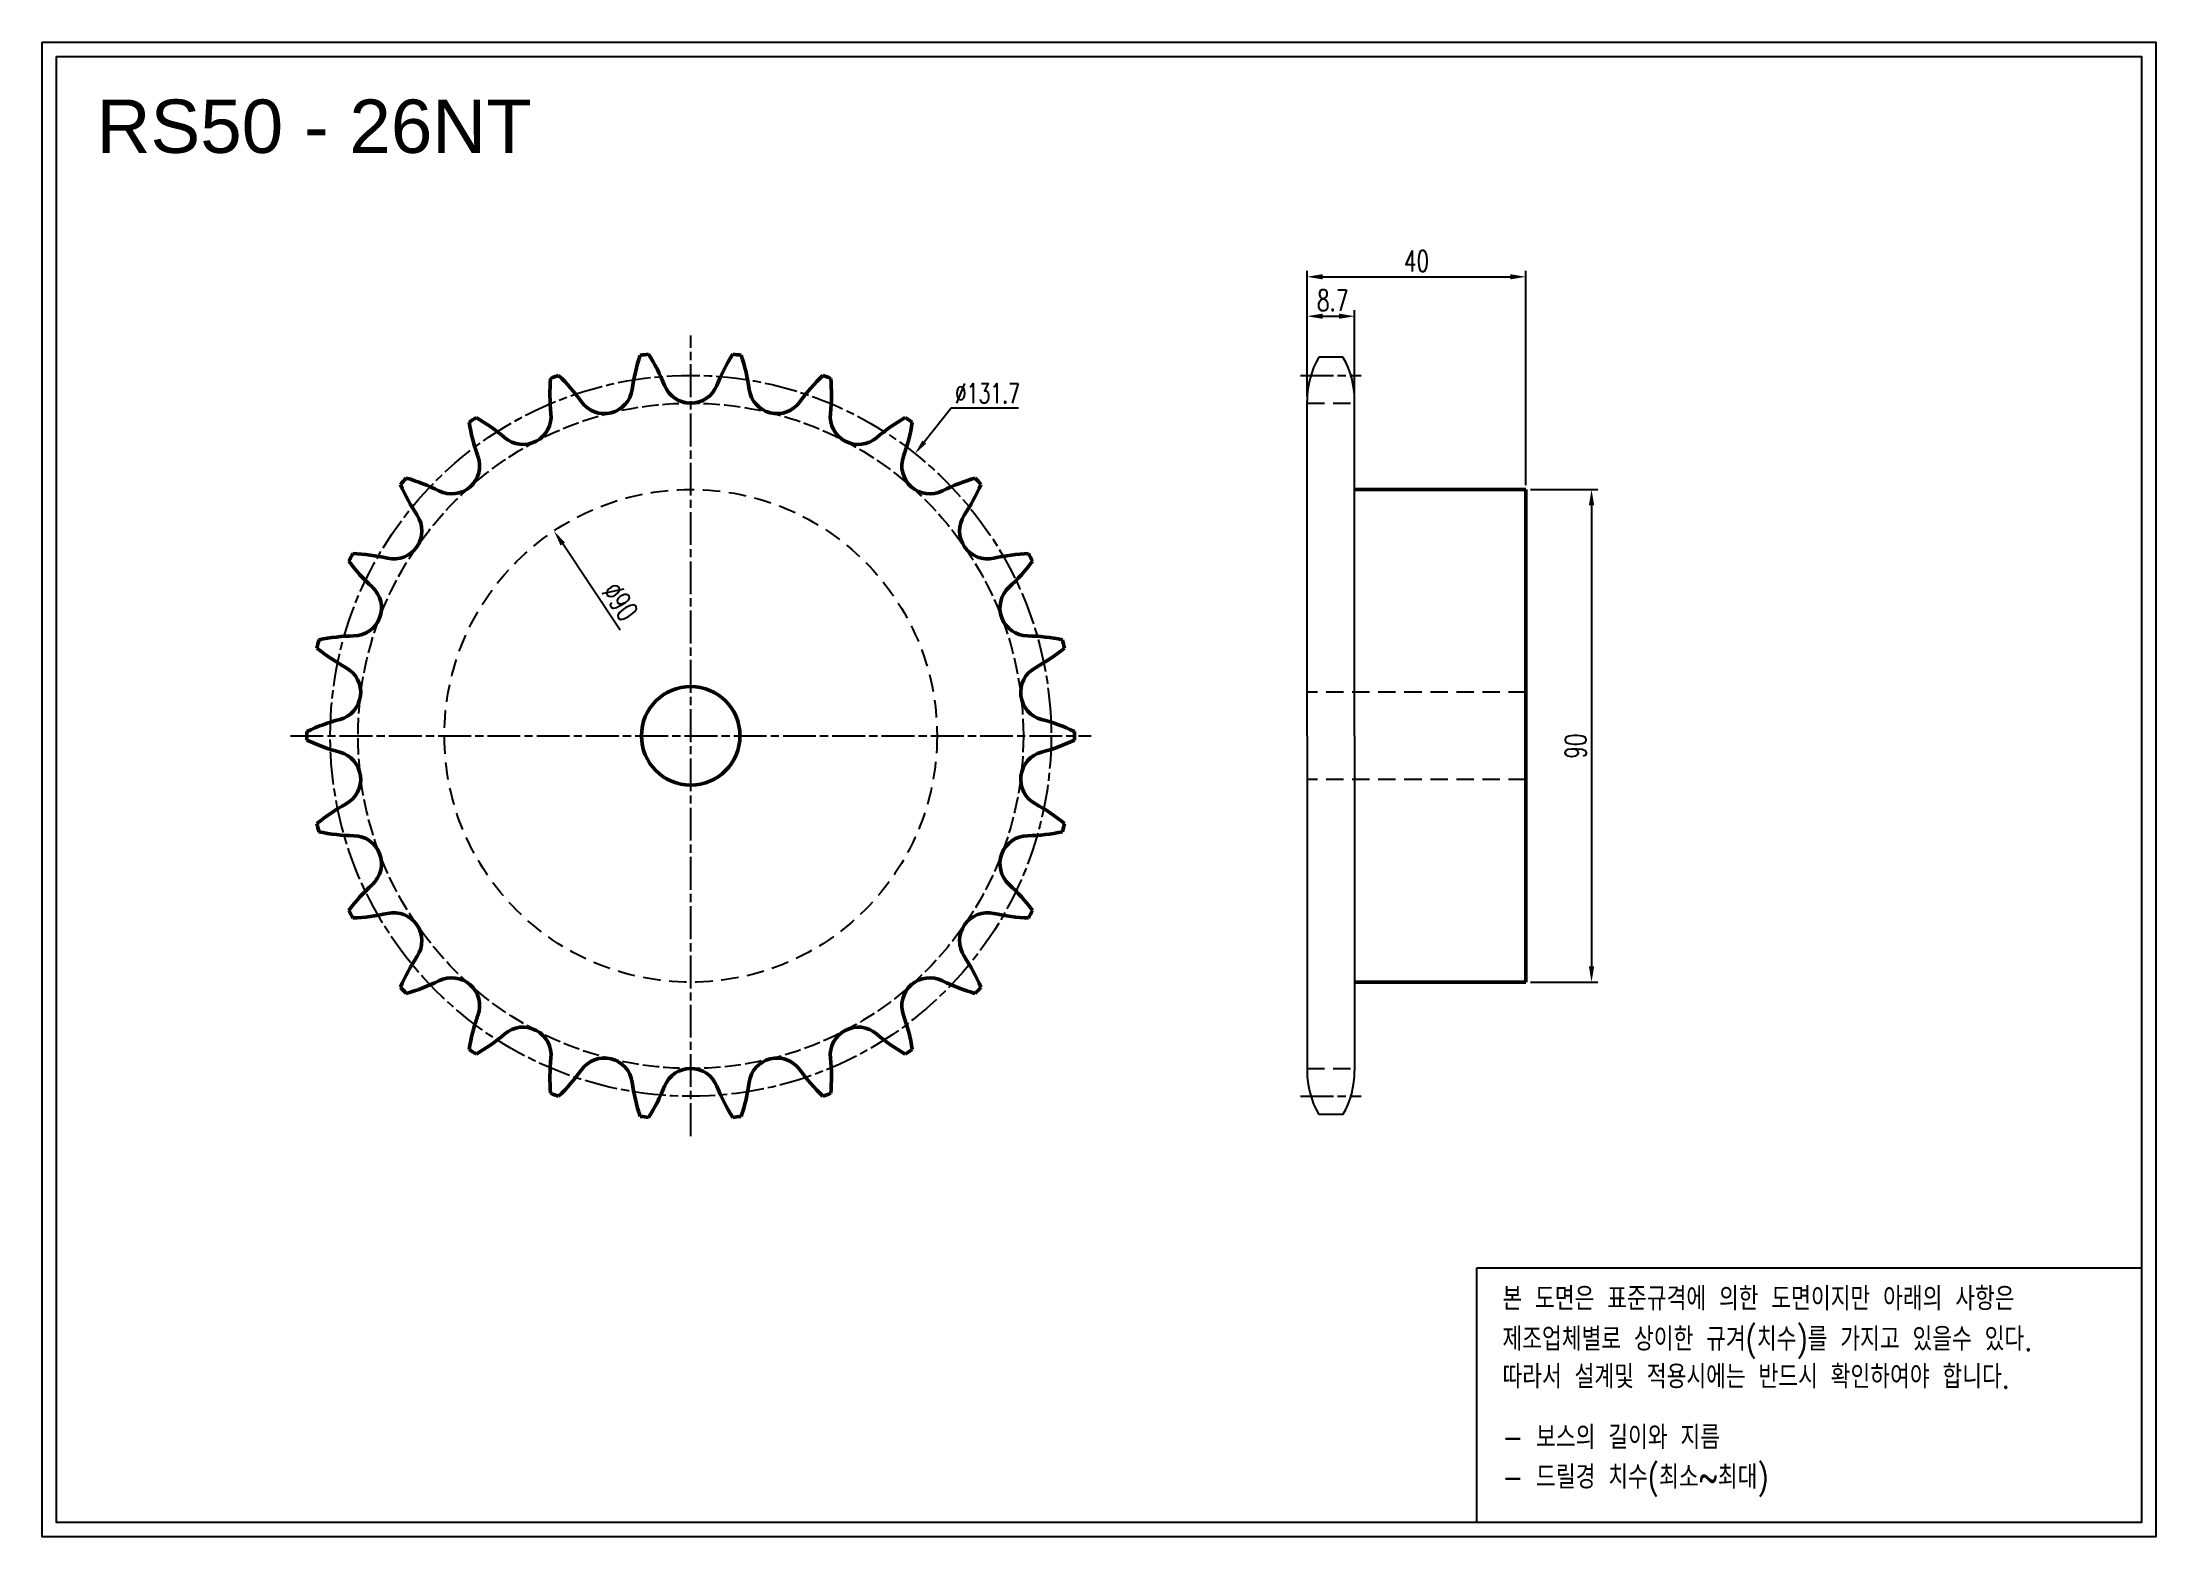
# Model space of a CAD drawing. Header units: millimetres. Extents: x 3206 to 3592, y 549 to 822.
import ezdxf

# ---------------------------------------------------------------- set-up
doc = ezdxf.new("R2010")
doc.units = ezdxf.units.MM
for name, pattern in [('AM_ISO02W050', [7.5, 6, -1.5]), ('AM_ISO02W050x2', [3.75, 3, -0.75]), ('AM_ISO08W050', [18, 12, -1.5, 3, -1.5]), ('AM_ISO08W050x2', [9, 6, -0.75, 1.5, -0.75]), ('HIDDEN', [9.525, 6.35, -3.175])]:
    doc.linetypes.add(name, pattern=pattern)
for name, color, linetype, lineweight in [('1', 7, 'Continuous', 50), ('2', 6, 'AM_ISO02W050', 25), ('22', 30, 'AM_ISO08W050', 25), ('VIS', 7, 'Continuous', 50)]:
    doc.layers.add(name, color=color, linetype=linetype, lineweight=lineweight)
doc.layers.add('HL', color=2, linetype='HIDDEN')
doc.layers.add('S-DIM', color=7, linetype='Continuous')
doc.styles.add('HAN', font='ROMANS.shx', dxfattribs={"width": 0.7, "bigfont": 'whgtxt.shx'})
doc.styles.add('HSG', font='SIMPLEX.shx', dxfattribs={"width": 0.7, "bigfont": 'HSG.shx'})
doc.styles.get("Standard").update_dxf_attribs({"font": 'arial.ttf'})
doc.dimstyles.new('APP4', dxfattribs={"dimscale": 1.6, "dimtxt": 2.4, "dimasz": 1.8, "dimexe": 0.7, "dimexo": 0.5, "dimgap": 0.6, "dimtad": 1, "dimtoh": 1, "dimdec": 1, "dimrnd": 0.01, "dimzin": 9, "dimdsep": 46, "dimtxsty": 'HSG', "dimcen": 0, "dimclrd": 1, "dimclre": 1, "dimclrt": 256, "dimazin": 2, "dimtp": 1, "dimtm": 1, "dimtfac": 0.5, "dimtdec": 1, "dimtofl": 0, "dimtmove": 0, "dimatfit": 3, "dimfxl": 0, "dimtvp": 1, "dimtolj": 2, "dimlwd": -1, "dimlwe": -1, "dimarcsym": 0})
doc.dimstyles.new('APP6', dxfattribs={"dimscale": 1.5, "dimtxt": 2.4, "dimasz": 1.8, "dimexe": 0.7, "dimexo": 0.5, "dimgap": 0.6, "dimtad": 1, "dimtoh": 1, "dimdec": 1, "dimrnd": 0.01, "dimzin": 9, "dimdsep": 46, "dimtxsty": 'HSG', "dimcen": 0, "dimclrd": 1, "dimclre": 1, "dimclrt": 256, "dimazin": 2, "dimtp": 1, "dimtm": 1, "dimtfac": 0.5, "dimtdec": 1, "dimtofl": 0, "dimtmove": 0, "dimatfit": 3, "dimfxl": 0, "dimtvp": 1, "dimtolj": 2, "dimlwd": -1, "dimlwe": -1, "dimarcsym": 0})

# ---------------------------------------------------------------- blocks, each defined once
blk = doc.blocks.new('*D1')
at = {"layer": 'Defpoints', "color": 0, "transparency": 16777216}
for p in [(3365.61, 746.7), (3283.65, 643.62)]:
    blk.add_point(p, dxfattribs=at)
at = {"layer": 'S-DIM', "color": 1, "transparency": 16777216}
for p, q in [((3372.24, 755.04), (3367.29, 748.82)), ((3384.54, 755.04), (3372.24, 755.04))]:
    blk.add_line(p, q, dxfattribs=at)
blk.add_solid([(3366.94, 749.1), (3367.65, 748.54), (3365.61, 746.7)], dxfattribs=at)
at = {"layer": 'S-DIM', "transparency": 16777216, "insert": (3378.84, 757.74), "char_height": 3.6, "attachment_point": 5, "style": 'HSG'}
blk.add_mtext('\\A2;∅131.7', dxfattribs=at)
blk = doc.blocks.new('*D2')
at = {"layer": 'Defpoints', "color": 0, "transparency": 16777216}
for p in [(3299.65, 732.59), (3349.61, 657.73)]:
    blk.add_point(p, dxfattribs=at)
at = {"layer": 'S-DIM', "color": 1, "transparency": 16777216}
blk.add_line((3311.76, 714.46), (3301.25, 730.2), dxfattribs=at)
blk.add_solid([(3301.65, 730.46), (3300.85, 729.93), (3299.65, 732.59)], dxfattribs=at)
at = {"layer": 'S-DIM', "transparency": 16777216, "insert": (3311.74, 719.67), "char_height": 3.84, "attachment_point": 5, "rotation": 303.7144, "style": 'HSG'}
blk.add_mtext('\\A2;∅90', dxfattribs=at)
blk = doc.blocks.new('*D3')
at = {"layer": 'Defpoints', "color": 0, "transparency": 16777216}
for p in [(3445.92, 771.81), (3437.22, 756.38), (3445.92, 756.38)]:
    blk.add_point(p, dxfattribs=at)
at = {"layer": 'S-DIM', "color": 1, "transparency": 16777216}
for p, q in [((3437.22, 757.18), (3437.22, 772.93)), ((3445.92, 757.18), (3445.92, 772.93)), ((3440.1, 771.81), (3443.04, 771.81))]:
    blk.add_line(p, q, dxfattribs=at)
for points in [[(3440.1, 772.29), (3440.1, 771.33), (3437.22, 771.81)], [(3443.04, 772.29), (3443.04, 771.33), (3445.92, 771.81)]]:
    blk.add_solid(points, dxfattribs=at)
at = {"layer": 'S-DIM', "transparency": 16777216, "insert": (3441.91, 774.69), "char_height": 3.84, "attachment_point": 5, "style": 'HSG'}
blk.add_mtext('\\A2;8.7', dxfattribs=at)
blk = doc.blocks.new('*D4')
at = {"layer": 'Defpoints', "color": 0, "transparency": 16777216}
for p in [(3477.22, 779.01), (3437.22, 756.38), (3477.22, 740.16)]:
    blk.add_point(p, dxfattribs=at)
at = {"layer": 'S-DIM', "color": 1, "transparency": 16777216}
for p, q in [((3437.22, 757.18), (3437.22, 780.13)), ((3477.22, 740.96), (3477.22, 780.13)), ((3440.1, 779.01), (3474.34, 779.01))]:
    blk.add_line(p, q, dxfattribs=at)
for points in [[(3440.1, 779.49), (3440.1, 778.53), (3437.22, 779.01)], [(3474.34, 779.49), (3474.34, 778.53), (3477.22, 779.01)]]:
    blk.add_solid(points, dxfattribs=at)
at = {"layer": 'S-DIM', "transparency": 16777216, "insert": (3457.22, 781.89), "char_height": 3.84, "attachment_point": 5, "style": 'HSG'}
blk.add_mtext('\\A2;40', dxfattribs=at)
blk = doc.blocks.new('*D5')
at = {"layer": 'Defpoints', "color": 0, "transparency": 16777216}
for p in [(3477.22, 740.16), (3477.22, 650.16), (3489.2, 650.16)]:
    blk.add_point(p, dxfattribs=at)
at = {"layer": 'S-DIM', "color": 1, "transparency": 16777216}
for p, q in [((3478.02, 740.16), (3490.32, 740.16)), ((3489.2, 737.28), (3489.2, 653.04)), ((3478.02, 650.16), (3490.32, 650.16))]:
    blk.add_line(p, q, dxfattribs=at)
for points in [[(3488.72, 737.28), (3489.68, 737.28), (3489.2, 740.16)], [(3488.72, 653.04), (3489.68, 653.04), (3489.2, 650.16)]]:
    blk.add_solid(points, dxfattribs=at)
at = {"layer": 'S-DIM', "transparency": 16777216, "insert": (3486.32, 693.27), "char_height": 3.84, "attachment_point": 5, "rotation": 90, "style": 'HSG'}
blk.add_mtext('\\A2;90', dxfattribs=at)

msp = doc.modelspace()

# ---------------------------------------------------------------- linework, layer by layer
for p, q in [((3443.79, 764.32), (3439.35, 764.32)), ((3437.22, 695.16), (3437.22, 756.38)), ((3445.92, 695.16), (3445.92, 756.38)), ((3437.22, 695.16), (3437.22, 633.94)), ((3445.92, 695.16), (3445.92, 633.94)), ((3443.79, 626), (3439.35, 626))]:
    msp.add_line(p, q)
for points in [[(3206.17, 821.85), (3592.27, 821.85), (3592.27, 548.85), (3206.17, 548.85)], [(3208.77, 819.25), (3589.67, 819.25), (3589.67, 551.45), (3208.77, 551.45)]]:
    msp.add_lwpolyline(points, close=True)
at = {"color": 6}
msp.add_lwpolyline([(3468.23, 597.98), (3589.67, 597.98), (3589.67, 551.45), (3468.23, 551.45)], close=True, dxfattribs=at)
for centre, start, end in [((3453.1, 756.38), 150, 180), ((3430.05, 756.38), 0, 30), ((3453.1, 633.94), 180, 210), ((3430.05, 633.94), 330, 0)]:
    msp.add_arc(centre, 15.87, start, end)
at = {"layer": '1'}
for centre, radius, start, end in [((3347.76, 753.76), 34.14, 161.3351, 172.1154), ((3324.63, 695.16), 70.13, 96.2949, 97.5512), ((3288.15, 746.52), 34.14, 21.7308, 32.511), ((3361.11, 746.52), 34.14, 147.489, 158.2692), ((3324.63, 695.16), 70.13, 82.4488, 83.7051), ((3301.51, 753.76), 34.14, 7.8846, 18.6649), ((3324.63, 695.16), 70.13, 110.1411, 111.3974), ((3276.92, 736.3), 34.14, 35.5769, 46.3572), ((3372.34, 736.3), 34.14, 133.6428, 144.4231), ((3324.63, 695.16), 70.13, 68.6026, 69.8589), ((3333.06, 757.59), 34.14, 175.1813, 185.9615), ((3308.86, 759.15), 5.13, 215.5769, 352.1154), ((3324.63, 761.06), 5.13, 201.7308, 338.2692), ((3340.4, 759.15), 5.13, 187.8846, 324.4231), ((3316.2, 757.59), 34.14, 354.0385, 4.8187), ((3324.63, 695.16), 70.13, 123.9873, 125.2435), ((3268.46, 723.69), 34.14, 49.4231, 60.2033), ((3294, 753.51), 5.13, 229.4231, 5.9615), ((3355.26, 753.51), 5.13, 174.0385, 310.5769), ((3380.8, 723.69), 34.14, 119.7967, 130.5769), ((3324.63, 695.16), 70.13, 54.7565, 56.0127), ((3317.87, 757.8), 34.14, 189.0274, 199.8077), ((3331.39, 757.8), 34.14, 340.1923, 350.9726), ((3280.93, 744.49), 5.13, 243.2692, 19.8077), ((3368.33, 744.49), 5.13, 160.1923, 296.7308), ((3324.63, 695.16), 70.13, 137.8334, 139.0897), ((3263.27, 709.42), 34.14, 63.2692, 74.0495), ((3385.99, 709.42), 34.14, 105.9505, 116.7308), ((3324.63, 695.16), 70.13, 40.9103, 42.1666), ((3303.08, 754.36), 34.14, 202.8736, 213.6538), ((3346.18, 754.36), 34.14, 326.3462, 337.1264), ((3270.39, 732.6), 5.13, 257.1154, 33.6538), ((3378.87, 732.6), 5.13, 146.3462, 282.8846), ((3324.63, 695.16), 70.13, 151.6796, 152.9358), ((3289.54, 747.48), 34.14, 216.7197, 227.5), ((3261.64, 694.32), 34.14, 77.1154, 87.8956), ((3387.62, 694.32), 34.14, 92.1044, 102.8846), ((3359.72, 747.48), 34.14, 312.5, 323.2803), ((3324.63, 695.16), 70.13, 27.0642, 28.3204), ((3263.01, 718.53), 5.13, 270.9615, 47.5), ((3386.25, 718.53), 5.13, 132.5, 269.0385), ((3324.63, 695.16), 70.13, 165.5257, 166.782), ((3278.04, 737.56), 34.14, 230.5659, 241.3462), ((3263.67, 679.27), 34.14, 90.9615, 101.7418), ((3385.59, 679.27), 34.14, 78.2582, 89.0385), ((3371.22, 737.56), 34.14, 298.6538, 309.4341), ((3324.63, 695.16), 70.13, 13.218, 14.4743), ((3259.21, 703.1), 5.13, 284.8077, 61.3462), ((3390.05, 703.1), 5.13, 118.6538, 255.1923), ((3269.25, 665.14), 34.14, 104.8077, 115.588), ((3324.63, 695.16), 70.13, 179.3719, 180.6281), ((3380.02, 665.14), 34.14, 64.412, 75.1923), ((3324.63, 695.16), 70.13, 359.3719, 0.6281), ((3269.25, 725.18), 34.14, 244.412, 255.1923), ((3259.21, 687.22), 5.13, 298.6538, 75.1923), ((3390.05, 687.22), 5.13, 104.8077, 241.3462), ((3380.02, 725.18), 34.14, 284.8077, 295.588), ((3278.04, 652.76), 34.14, 118.6538, 129.4341), ((3371.22, 652.76), 34.14, 50.5659, 61.3462), ((3324.63, 695.16), 70.13, 193.218, 194.4743), ((3263.67, 711.05), 34.14, 258.2582, 269.0385), ((3263.01, 671.79), 5.13, 312.5, 89.0385), ((3386.25, 671.79), 5.13, 90.9615, 227.5), ((3385.59, 711.05), 34.14, 270.9615, 281.7418), ((3324.63, 695.16), 70.13, 345.5257, 346.782), ((3289.54, 642.84), 34.14, 132.5, 143.2803), ((3359.72, 642.84), 34.14, 36.7197, 47.5), ((3324.63, 695.16), 70.13, 207.0642, 208.3204), ((3261.64, 696), 34.14, 272.1044, 282.8846), ((3270.39, 657.72), 5.13, 326.3462, 102.8846), ((3378.87, 657.72), 5.13, 77.1154, 213.6538), ((3387.62, 696), 34.14, 257.1154, 267.8956), ((3324.63, 695.16), 70.13, 331.6796, 332.9358), ((3303.08, 635.96), 34.14, 146.3462, 157.1264), ((3346.18, 635.96), 34.14, 22.8736, 33.6538), ((3324.63, 695.16), 70.13, 220.9103, 222.1666), ((3263.27, 680.9), 34.14, 285.9505, 296.7308), ((3280.93, 645.83), 5.13, 340.1923, 116.7308), ((3368.33, 645.83), 5.13, 63.2692, 199.8077), ((3385.99, 680.9), 34.14, 243.2692, 254.0495), ((3324.63, 695.16), 70.13, 317.8334, 319.0897), ((3317.87, 632.53), 34.14, 160.1923, 170.9726), ((3294, 636.81), 5.13, 354.0385, 130.5769), ((3355.26, 636.81), 5.13, 49.4231, 185.9615), ((3331.39, 632.53), 34.14, 9.0274, 19.8077), ((3324.63, 695.16), 70.13, 234.7565, 236.0127), ((3268.46, 666.63), 34.14, 299.7967, 310.5769), ((3380.8, 666.63), 34.14, 229.4231, 240.2033), ((3324.63, 695.16), 70.13, 303.9873, 305.2435), ((3333.06, 632.73), 34.14, 174.0385, 184.8187), ((3276.92, 654.02), 34.14, 313.6428, 324.4231), ((3308.86, 631.17), 5.13, 7.8846, 144.4231), ((3324.63, 629.26), 5.13, 21.7308, 158.2692), ((3340.4, 631.17), 5.13, 35.5769, 172.1154), ((3372.34, 654.02), 34.14, 215.5769, 226.3572), ((3316.2, 632.73), 34.14, 355.1813, 5.9615), ((3324.63, 695.16), 70.13, 248.6026, 249.8589), ((3347.76, 636.56), 34.14, 187.8846, 198.6649), ((3288.15, 643.8), 34.14, 327.489, 338.2692), ((3361.11, 643.8), 34.14, 201.7308, 212.511), ((3301.51, 636.56), 34.14, 341.3351, 352.1154), ((3324.63, 695.16), 70.13, 290.1411, 291.3974), ((3324.63, 695.16), 70.13, 262.4488, 263.7051), ((3324.63, 695.16), 70.13, 276.2949, 277.5512)]:
    msp.add_arc(centre, radius, start, end, dxfattribs=at)
at = {"layer": '2', "linetype": 'AM_ISO02W050x2'}
msp.add_circle((3324.63, 695.16), 60.77, dxfattribs=at)
at = {"layer": '22', "linetype": 'AM_ISO08W050x2'}
for p, q in [((3324.63, 622.03), (3324.63, 768.29)), ((3436.04, 761.01), (3447.1, 761.01)), ((3251.5, 695.16), (3397.76, 695.16)), ((3436.04, 629.31), (3447.1, 629.31))]:
    msp.add_line(p, q, dxfattribs=at)
msp.add_circle((3324.63, 695.16), 65.85, dxfattribs=at)
at = {"layer": 'HL', "ltscale": 0.5}
for p, q in [((3437.22, 755.93), (3445.92, 755.93)), ((3477.22, 703.16), (3437.22, 703.16)), ((3477.22, 687.16), (3437.22, 687.16)), ((3437.22, 634.39), (3445.92, 634.39))]:
    msp.add_line(p, q, dxfattribs=at)
msp.add_circle((3324.63, 695.16), 45, dxfattribs=at)
at = {"layer": 'VIS'}
for p, q in [((3477.22, 740.16), (3445.92, 740.16)), ((3477.22, 740.16), (3477.22, 650.16)), ((3477.22, 650.16), (3445.92, 650.16))]:
    msp.add_line(p, q, dxfattribs=at)
msp.add_circle((3324.63, 695.16), 9, dxfattribs=at)

# ---------------------------------------------------------------- texts
msp.add_text('RS50 - 26NT', height=9.75).set_placement((3216.11, 801.64))
at = {"color": 6, "style": 'HAN', "width": 0.8}
for s, p in [('본 도면은 표준규격에 의한 도면이지만 아래의 사항은', (3472.92, 590.22)), ('제조업체별로 상이한 규겨(치수)를 가지고 있을수 있다.', (3472.92, 582.82)), ('따라서 설계및 적용시에는 반드시 확인하여야 합니다.', (3472.92, 575.95)), ('- 보스의 길이와 지름', (3472.92, 564.88)), ('- 드릴경 치수(최소~최대)', (3472.92, 557.61))]:
    msp.add_text(s, height=4.27, dxfattribs=at).set_placement(p)

# ---------------------------------------------------------------- dimensions: what is measured, and where the dimension line sits
at = {"layer": 'S-DIM', "color": 3}
dim = msp.add_linear_dim(base=(3477.22, 779.01), p1=(3437.22, 756.38), p2=(3477.22, 740.16), dimstyle='APP4', dxfattribs=at)
dim.commit()
dim.dimension.update_dxf_attribs({"geometry": '*D4', "text_midpoint": (3457.22, 781.89)})
dim = msp.add_linear_dim(base=(3445.92, 771.81), p1=(3437.22, 756.38), p2=(3445.92, 756.38), dimstyle='APP4', dxfattribs=at)
dim.commit()
dim.dimension.update_dxf_attribs({"geometry": '*D3', "text_midpoint": (3441.91, 771.81), "dimtype": 128})
for p1, p2, dimstyle, picture, middle in [((3283.65, 643.62), (3365.61, 746.7), 'APP6', '*D1', (3378.84, 755.04)), ((3349.61, 657.73), (3299.65, 732.59), 'APP4', '*D2', (3309.34, 718.08))]:
    dim = msp.add_diameter_dim_2p(p1=p1, p2=p2, dimstyle=dimstyle, dxfattribs=at)
    dim.commit()
    dim.dimension.update_dxf_attribs({"geometry": picture, "text_midpoint": middle, "dimtype": 131})
dim = msp.add_linear_dim(base=(3489.2, 650.16), p1=(3477.22, 740.16), p2=(3477.22, 650.16), angle=90, dimstyle='APP4', dxfattribs=at)
dim.commit()
dim.dimension.update_dxf_attribs({"geometry": '*D5', "text_midpoint": (3489.2, 693.27), "dimtype": 128})

doc.saveas('drawing.dxf')
